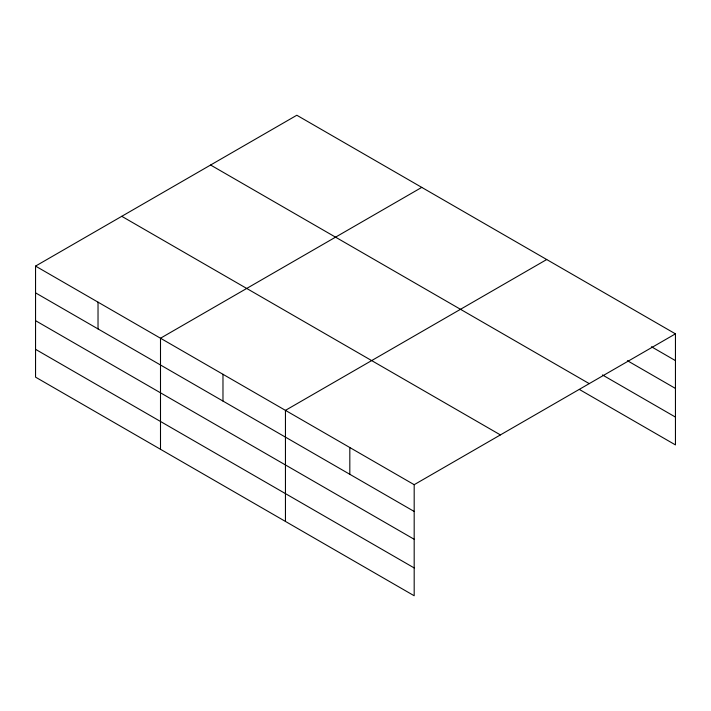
<?xml version="1.0" encoding="UTF-8"?>
<svg xmlns="http://www.w3.org/2000/svg" width="711" height="711" viewBox="0 0 711 711"><rect width="100%" height="100%" fill="white"/><g stroke="black" fill="none" stroke-linecap="round" stroke-linejoin="round"><path stroke-width="1.07" d="M414.184 539.276L414.184 484.689L35.55 266.092L35.55 377.15L414.184 595.756L414.184 539.276L35.55 320.67M579.376 389.45L675.45 444.908L675.45 333.85L296.816 115.244L35.55 266.092M421.765 187.384L160.499 338.223L160.499 449.29M546.715 259.524L285.449 410.363L285.449 521.43M414.184 484.689L675.45 333.85M651.436 346.746L675.45 360.619M627.413 360.699L675.45 388.437M602.439 374.937L675.45 417.09M210.598 165.023L589.232 383.629M121.768 216.313L500.402 434.91M35.55 292.852L414.184 511.458M35.55 349.332L414.184 567.938M349.821 447.53L349.821 474.29M222.978 374.297L222.978 401.057M98.029 302.157L98.029 328.917"/></g></svg>
